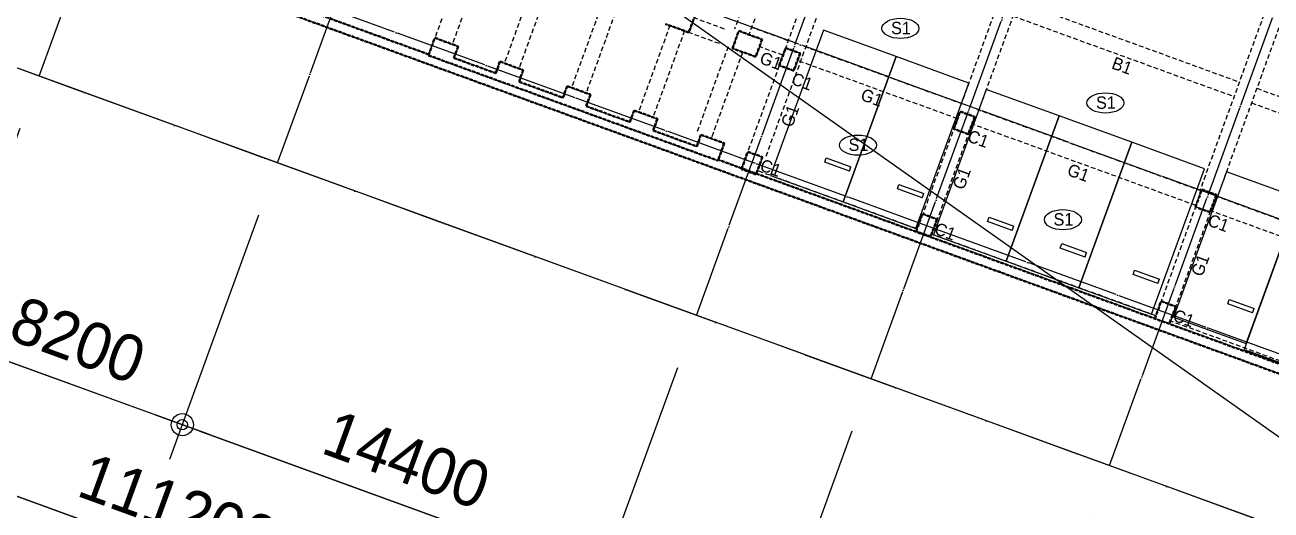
# Model space of a CAD drawing. Extents: x -1102843 to -728745, y -1929973 to -1633103.
# Drawn here: x -981407 to -941152, y -1871357 to -1855679 of the extents above; entities that cross this region are included whole.
import ezdxf
from ezdxf.enums import TextEntityAlignment as Align

# ---------------------------------------------------------------- set-up
doc = ezdxf.new("R2010")
doc.units = 0
doc.header["$LTSCALE"] = 100
doc.header["$MEASUREMENT"] = 0
for name, pattern in [('CEN', [62, 60, -1, 0, -1]), ('HID', [2.3, 1.5, -0.8]), ('HIDDEN', [0.375, 0.25, -0.125])]:
    doc.linetypes.add(name, pattern=pattern)
doc.layers.get('0').update_dxf_attribs({"linetype": 'CONTINUOUS'})
doc.layers.get('DEFPOINTS').update_dxf_attribs({"color": 114, "linetype": 'CONTINUOUS'})
doc.layers.add('!!0', color=240, linetype='CONTINUOUS', plot=False)
doc.layers.add('DEFPOINT', color=135, linetype='CONTINUOUS', plot=False)
for name, color, linetype in [('!!0-BEAM', 6, 'HID'), ('!!0-BEAM-N', 1, 'HIDDEN'), ('!!0-Cen', 174, 'CEN'), ('!!0-COLUMN-N', 2, 'CONTINUOUS'), ('!!0-GIRDER', 3, 'HID'), ('!!0-GIRDER-N', 3, 'CONTINUOUS'), ('!!0-WALL', 2, 'CONTINUOUS'), ('000_주차라인', 251, 'CONTINUOUS'), ('7DIM', 7, 'CONTINUOUS'), ('Dim', 7, 'CONTINUOUS')]:
    doc.layers.add(name, color=color, linetype=linetype)
doc.layers.add('!!0-하부골조', color=5, linetype='HIDDEN', lineweight=50)
doc.styles.add('굴림', font='gulim.ttc')
doc.styles.add('나눔고딕', font='gulim.ttc')
doc.styles.add('돋움', font='gulim.ttc', dxfattribs={"width": 0.8})
doc.dimstyles.new('DIM1', dxfattribs={"dimscale": 300, "dimtxt": 3, "dimasz": 1, "dimexe": 2, "dimexo": 3, "dimgap": 1.1, "dimtad": 1, "dimdec": 0, "dimdsep": 46, "dimtxsty": '돋움', "dimblk": 'DIMDOT', "dimcen": 1.25, "dimclrd": 256, "dimclre": 7, "dimclrt": 20, "dimadec": 0, "dimazin": 0, "dimtfac": 1, "dimtdec": 0, "dimtix": 1, "dimtmove": 2, "dimatfit": 2, "dimfxl": 1, "dimtolj": 1, "dimarcsym": 0})

# ---------------------------------------------------------------- blocks, each defined once
blk = doc.blocks.new('DIMDOT')
at = {"layer": '7DIM'}
blk.add_line((-1.5, 0), (1.5, 0), dxfattribs=at)
for radius in [0.6, 0.28]:
    blk.add_circle((0, 0), radius, dxfattribs=at)
blk = doc.blocks.new('*D399')
at = {"layer": 'DEFPOINTS', "color": 0, "transparency": 16777216}
for p in [(-1024741, -1841397, 0), (-920247, -1879429, 0), (-924693, -1891645)]:
    blk.add_point(p, dxfattribs=at)
at = {"layer": 'Dim', "color": 7, "lineweight": -2, "transparency": 16777216}
for p, q in [((-1025356, -1843088), (-1029597, -1854740)), ((-920862, -1881121), (-925103, -1892773))]:
    blk.add_line(p, q, dxfattribs=at)
at = {"layer": 'Dim', "lineweight": -2, "transparency": 16777216}
blk.add_line((-1028623, -1853818), (-925257, -1891440), dxfattribs=at)
at = {"layer": 'Dim', "lineweight": -2, "transparency": 16777216, "xscale": 600, "yscale": 600, "zscale": 600}
for p, rotation in [((-1029187, -1853613), 160.0000000027339), ((-924693, -1891645), 340.0000000027339)]:
    blk.add_blockref('DIMDOT', p, dxfattribs=dict(at, rotation=rotation))
at = {"layer": 'Dim', "color": 3, "transparency": 16777216, "insert": (-976457, -1871303), "char_height": 1500, "attachment_point": 5, "rotation": 340, "style": '굴림'}
blk.add_mtext('\\A1;111200', dxfattribs=at)
blk = doc.blocks.new('*D428')
at = {"layer": 'DEFPOINTS', "color": 0, "transparency": 16777216}
for p in [(-973245, -1860139, 0), (-959714, -1865065, 0), (-962792, -1873522)]:
    blk.add_point(p, dxfattribs=at)
at = {"layer": 'Dim', "color": 7, "lineweight": -2, "transparency": 16777216}
for p, q in [((-973861, -1861831), (-976734, -1869724)), ((-960330, -1866756), (-963203, -1874649))]:
    blk.add_line(p, q, dxfattribs=at)
at = {"layer": 'Dim', "lineweight": -2, "transparency": 16777216}
blk.add_line((-975760, -1868802), (-963356, -1873317), dxfattribs=at)
at = {"layer": 'Dim', "lineweight": -2, "transparency": 16777216, "xscale": 600, "yscale": 600, "zscale": 600}
for p, rotation in [((-976324, -1868597), 160.0000000030312), ((-962792, -1873522), 340.0000000030312)]:
    blk.add_blockref('DIMDOT', p, dxfattribs=dict(at, rotation=rotation))
at = {"layer": 'Dim', "color": 3, "transparency": 16777216, "insert": (-969075, -1869733), "char_height": 1500, "attachment_point": 5, "rotation": 340, "style": '굴림'}
blk.add_mtext('\\A1;14400', dxfattribs=at)
blk = doc.blocks.new('*D429')
at = {"layer": 'DEFPOINTS', "color": 0, "transparency": 16777216}
for p in [(-959714, -1865065, 0), (-954076, -1867117, 0), (-957154, -1875574)]:
    blk.add_point(p, dxfattribs=at)
at = {"layer": 'Dim', "color": 7, "lineweight": -2, "transparency": 16777216}
for p, q in [((-960330, -1866756), (-963203, -1874649)), ((-954691, -1868808), (-957564, -1876701))]:
    blk.add_line(p, q, dxfattribs=at)
at = {"layer": 'Dim', "lineweight": -2, "transparency": 16777216}
blk.add_line((-962228, -1873727), (-957718, -1875369), dxfattribs=at)
at = {"layer": 'Dim', "lineweight": -2, "transparency": 16777216, "xscale": 600, "yscale": 600, "zscale": 600}
for p, rotation in [((-962792, -1873522), 160.0000000028872), ((-957154, -1875574), 340.0000000028872)]:
    blk.add_blockref('DIMDOT', p, dxfattribs=dict(at, rotation=rotation))
at = {"layer": 'Dim', "color": 3, "transparency": 16777216, "insert": (-959490, -1873222), "char_height": 1500, "attachment_point": 5, "rotation": 340, "style": '굴림'}
blk.add_mtext('\\A1;6000', dxfattribs=at)
blk = doc.blocks.new('*D430')
at = {"layer": 'DEFPOINTS', "color": 0, "transparency": 16777216}
for p in [(-954076, -1867117, 0), (-946370, -1869921, 0), (-949448, -1878378)]:
    blk.add_point(p, dxfattribs=at)
at = {"layer": 'Dim', "color": 7, "lineweight": -2, "transparency": 16777216}
for p, q in [((-954691, -1868808), (-957564, -1876701)), ((-946986, -1871613), (-949859, -1879506))]:
    blk.add_line(p, q, dxfattribs=at)
at = {"layer": 'Dim', "lineweight": -2, "transparency": 16777216}
blk.add_line((-956590, -1875779), (-950012, -1878173), dxfattribs=at)
at = {"layer": 'Dim', "lineweight": -2, "transparency": 16777216, "xscale": 600, "yscale": 600, "zscale": 600}
for p, rotation in [((-957154, -1875574), 160.0000000035032), ((-949448, -1878378), 340.0000000035031)]:
    blk.add_blockref('DIMDOT', p, dxfattribs=dict(at, rotation=rotation))
at = {"layer": 'Dim', "color": 3, "transparency": 16777216, "insert": (-952819, -1875650), "char_height": 1500, "attachment_point": 5, "rotation": 340, "style": '굴림'}
blk.add_mtext('\\A1;8200', dxfattribs=at)
blk = doc.blocks.new('*D431')
at = {"layer": 'DEFPOINTS', "color": 0, "transparency": 16777216}
for p in [(-946370, -1869921, 0), (-938665, -1872726, 0), (-941743, -1881183)]:
    blk.add_point(p, dxfattribs=at)
at = {"layer": 'Dim', "color": 7, "lineweight": -2, "transparency": 16777216}
for p, q in [((-946986, -1871613), (-949859, -1879506)), ((-939280, -1874417), (-942153, -1882311))]:
    blk.add_line(p, q, dxfattribs=at)
at = {"layer": 'Dim', "lineweight": -2, "transparency": 16777216}
blk.add_line((-948885, -1878584), (-942307, -1880978), dxfattribs=at)
for p, xscale, yscale, zscale, rotation in [((-949448, -1878378), 600, 600, 600, 160.0000000027268), ((-941743, -1881183), 600.0000000000001, 600.0000000000001, 600.0000000000001, 340.0000000027268)]:
    blk.add_blockref('DIMDOT', p, dxfattribs=dict(at, xscale=xscale, yscale=yscale, zscale=zscale, rotation=rotation))
at = {"layer": 'Dim', "color": 3, "transparency": 16777216, "insert": (-945113, -1878455), "char_height": 1500, "attachment_point": 5, "rotation": 340, "style": '굴림'}
blk.add_mtext('\\A1;8200', dxfattribs=at)
blk = doc.blocks.new('*D433')
at = {"layer": 'DEFPOINTS', "color": 0, "transparency": 16777216}
for p in [(-988656, -1854530, 0), (-980951, -1857335, 0), (-984029, -1865792)]:
    blk.add_point(p, dxfattribs=at)
at = {"layer": 'Dim', "color": 7, "lineweight": -2, "transparency": 16777216}
for p, q in [((-989272, -1856222), (-992145, -1864115)), ((-981567, -1859026), (-984440, -1866920))]:
    blk.add_line(p, q, dxfattribs=at)
at = {"layer": 'Dim', "lineweight": -2, "transparency": 16777216}
blk.add_line((-991171, -1863193), (-984593, -1865587), dxfattribs=at)
at = {"layer": 'Dim', "lineweight": -2, "transparency": 16777216, "xscale": 600, "yscale": 600, "zscale": 600}
for p, rotation in [((-991735, -1862988), 160.0000000025695), ((-984029, -1865792), 340.0000000025694)]:
    blk.add_blockref('DIMDOT', p, dxfattribs=dict(at, rotation=rotation))
at = {"layer": 'Dim', "color": 3, "transparency": 16777216, "insert": (-987399, -1863064), "char_height": 1500, "attachment_point": 5, "rotation": 340, "style": '굴림'}
blk.add_mtext('\\A1;8200', dxfattribs=at)
blk = doc.blocks.new('*D434')
at = {"layer": 'DEFPOINTS', "color": 0, "transparency": 16777216}
for p in [(-980951, -1857335, 0), (-973245, -1860139, 0), (-976324, -1868597)]:
    blk.add_point(p, dxfattribs=at)
at = {"layer": 'Dim', "color": 7, "lineweight": -2, "transparency": 16777216}
for p, q in [((-981567, -1859026), (-984440, -1866920)), ((-973861, -1861831), (-976734, -1869724))]:
    blk.add_line(p, q, dxfattribs=at)
at = {"layer": 'Dim', "lineweight": -2, "transparency": 16777216}
blk.add_line((-983465, -1865997), (-976887, -1868391), dxfattribs=at)
at = {"layer": 'Dim', "lineweight": -2, "transparency": 16777216, "xscale": 600, "yscale": 600, "zscale": 600}
for p, rotation in [((-984029, -1865792), 160.0000000026896), ((-976324, -1868597), 340.0000000026896)]:
    blk.add_blockref('DIMDOT', p, dxfattribs=dict(at, rotation=rotation))
at = {"layer": 'Dim', "color": 3, "transparency": 16777216, "insert": (-979694, -1865868), "char_height": 1500, "attachment_point": 5, "rotation": 340, "style": '굴림'}
blk.add_mtext('\\A1;8200', dxfattribs=at)

msp = doc.modelspace()

# ---------------------------------------------------------------- linework, layer by layer
at = {"layer": '!!0', "color": 7}
msp.add_line((-1102843, -1754472.2), (-854660.4, -1929972.8), dxfattribs=at)
at = {"layer": '!!0-BEAM'}
for p, q in [((-949318.5, -1854923.3, 0), (-942176.8, -1857522.6, 0)), ((-949489.5, -1855393.1, 0), (-942347.8, -1857992.5, 0)), ((-941613, -1857727.9, 0), (-934471.3, -1860327.2, 0)), ((-941784, -1858197.7, 0), (-934642.3, -1860797.1, 0))]:
    msp.add_line(p, q, dxfattribs=at)
at = {"layer": '!!0-Cen', "ltscale": 0.5}
for p, q in [((-980950.9, -1857334.9, 0), (-961045.4, -1802644.7, 0)), ((-973245.5, -1860139.4, 0), (-953339.9, -1805449.3, 0)), ((-959713.9, -1865064.5, 0), (-939808.3, -1810374.4, 0)), ((-954075.7, -1867116.6, 0), (-934170.2, -1812426.5, 0)), ((-946370.3, -1869921.2, 0), (-926464.7, -1815231.1, 0)), ((-912711.8, -1872205.8, 0), (-1045687.7, -1823806.5, 0)), ((-918358, -1880116.8, 0), (-1023951.3, -1841684, 0)), ((-914114.1, -1876058.5, 0), (-987795.4, -1849240.7, 0))]:
    msp.add_line(p, q, dxfattribs=at)
at = {"layer": '!!0-GIRDER'}
for p, q in [((-964872.4, -1847048.6, 0), (-968166, -1856097.9, 0)), ((-954368.7, -1849647.9, 0), (-958055.7, -1859777.7, 0)), ((-953804.9, -1849853.1, 0), (-957491.9, -1859983, 0)), ((-956415.2, -1850126.8, 0), (-958487.8, -1855821.4, 0)), ((-955945.3, -1850297.8, 0), (-958017.9, -1855992.4, 0)), ((-948777.6, -1851682.9, 0), (-951158, -1858223.1, 0)), ((-948213.8, -1851888.1, 0), (-950594.2, -1858428.3, 0)), ((-966586.4, -1853512.2, 0), (-967602.2, -1856303.1, 0)), ((-964904.4, -1854124.4, 0), (-965920.2, -1856915.3, 0)), ((-964434.5, -1854295.4, 0), (-965450.3, -1857086.3, 0)), ((-941072.1, -1854487.4, 0), (-943452.5, -1861027.7, 0)), ((-962733.7, -1854914.5, 0), (-963749.5, -1857705.4, 0)), ((-940508.3, -1854692.7, 0), (-942888.7, -1861232.9, 0)), ((-962263.8, -1855085.5, 0), (-963279.6, -1857876.4, 0)), ((-960572.4, -1855701.1, 0), (-961588.2, -1858492, 0)), ((-958803.9, -1855812.7, 0), (-959790.6, -1855453.6, 0)), ((-956749.2, -1856188.1, 0), (-957932.4, -1855757.4, 0)), ((-960102.5, -1855872.1, 0), (-961118.3, -1858663, 0)), ((-958974.9, -1856282.6, 0), (-959961.6, -1855923.4, 0)), ((-958693, -1856385.2, 0), (-959708.8, -1859176.1, 0)), ((-958223.2, -1856556.2, 0), (-959239, -1859347.1, 0)), ((-956920.2, -1856658, 0), (-957669.5, -1856385.3, 0)), ((-951111, -1858240.2, 0), (-956279.4, -1856359.1, 0)), ((-951282.1, -1858710.1, 0), (-956450.4, -1856829, 0)), ((-943405.6, -1861044.8, 0), (-950641.2, -1858411.2, 0)), ((-951282.1, -1858710.1, 0), (-952404.1, -1861792.8, 0)), ((-950812.2, -1858881.1, 0), (-951934.2, -1861963.8, 0)), ((-943576.6, -1861514.6, 0), (-950812.2, -1858881.1, 0)), ((-935700.1, -1863849.4, 0), (-942935.7, -1861215.8, 0)), ((-943576.6, -1861514.6, 0), (-944698.6, -1864597.4, 0)), ((-943106.7, -1861685.7, 0), (-944228.7, -1864768.4, 0)), ((-935871.1, -1864319.2, 0), (-943106.7, -1861685.7, 0))]:
    msp.add_line(p, q, dxfattribs=at)
at = {"layer": '!!0-GIRDER', "elevation": 0}
for points in [[(-952589.2, -1862267.6), (-957746.6, -1860390.4)], [(-952726, -1862643.4), (-957883.4, -1860766.3)], [(-944872.8, -1865076.1), (-952119.3, -1862438.6)], [(-945009.6, -1865452), (-952256.1, -1862814.4)], [(-937167.3, -1867880.6), (-944403, -1865247.1)], [(-937304.2, -1868256.5), (-944539.8, -1865623)]]:
    msp.add_lwpolyline(points, dxfattribs=at)
at = {"layer": '!!0-WALL'}
for p, q in [((-968361, -1856633.5, 0), (-1015102.1, -1839621.1, 0)), ((-918886.2, -1874960.1, 0), (-1015204.7, -1839903.1, 0)), ((-959961.6, -1855923.4, 0), (-960713.3, -1855649.8, 0)), ((-959756.4, -1855359.6, 0), (-959961.6, -1855923.4, 0)), ((-968371.3, -1856661.7), (-968166, -1856097.9)), ((-968166, -1856097.9), (-967414.3, -1856371.5)), ((-958552.1, -1856436.5, 0), (-958346.8, -1855872.7, 0)), ((-958346.8, -1855872.7, 0), (-957595.1, -1856146.3, 0)), ((-957595.1, -1856146.3, 0), (-957800.3, -1856710.1, 0)), ((-967414.3, -1856371.5), (-967551.1, -1856747.4)), ((-957800.3, -1856710.1, 0), (-958552.1, -1856436.5, 0)), ((-968371.3, -1856661.7), (-959021.3, -1860064.8, 0)), ((-967551.1, -1856747.4), (-966188.5, -1857243.3)), ((-966197.9, -1857239.9), (-966061.1, -1856864)), ((-966061.1, -1856864), (-965309.4, -1857137.6)), ((-965309.4, -1857137.6), (-965446.2, -1857513.5)), ((-965436.8, -1857516.9), (-964027.2, -1858030)), ((-964027.2, -1858030), (-963890.4, -1857654.1)), ((-963890.4, -1857654.1), (-963138.7, -1857927.7)), ((-963138.7, -1857927.7), (-963275.5, -1858303.6)), ((-963275.5, -1858303.6), (-961866, -1858816.6, 0)), ((-961866, -1858816.6), (-961729.1, -1858440.7)), ((-961729.1, -1858440.7), (-960977.4, -1858714.3)), ((-960977.4, -1858714.3), (-961114.2, -1859090.2)), ((-961114.2, -1859090.2, 0), (-959704.7, -1859603.2, 0)), ((-959704.7, -1859603.2, 0), (-959567.9, -1859227.4)), ((-959567.9, -1859227.4), (-958816.1, -1859501)), ((-958816.1, -1859501), (-959021.3, -1860064.8)), ((-958260.9, -1860341.6), (-958055.7, -1859777.7)), ((-958055.7, -1859777.7), (-957585.9, -1859948.7)), ((-918783.6, -1874678.2, 0), (-959011, -1860036.6, 0)), ((-957585.9, -1859948.7), (-957791.1, -1860512.6)), ((-957791.1, -1860512.6), (-958260.9, -1860341.6)), ((-943593.7, -1861561.6, 0), (-943388.5, -1860997.8, 0)), ((-943388.5, -1860997.8, 0), (-942918.6, -1861168.8, 0)), ((-942918.6, -1861168.8, 0), (-943123.8, -1861732.6, 0)), ((-952618.6, -1862348.5), (-952413.4, -1861784.7)), ((-952413.4, -1861784.7), (-951943.6, -1861955.7)), ((-943123.8, -1861732.6, 0), (-943593.7, -1861561.6, 0)), ((-951943.6, -1861955.7), (-952148.8, -1862519.5)), ((-952148.8, -1862519.5), (-952618.6, -1862348.5)), ((-944907, -1865170.1, 0), (-944701.8, -1864606.2, 0)), ((-944701.8, -1864606.2, 0), (-944232, -1864777.2, 0)), ((-944232, -1864777.2, 0), (-944437.2, -1865341.1, 0)), ((-944437.2, -1865341.1, 0), (-944907, -1865170.1, 0))]:
    msp.add_line(p, q, dxfattribs=at)
at = {"layer": '!!0-WALL', "elevation": 0}
for points in [[(-956834.7, -1856423), (-956364.9, -1856594), (-956570.1, -1857157.9), (-957039.9, -1856986.9), (-956834.7, -1856423)], [(-951196.5, -1858475.2), (-950726.7, -1858646.2), (-950931.9, -1859210), (-951401.8, -1859039), (-951196.5, -1858475.2)]]:
    msp.add_lwpolyline(points, dxfattribs=at)
at = {"layer": '!!0-하부골조', "ltscale": 4}
for p, q in [((-968361, -1856633.5, 0), (-1015102.1, -1839621.1, 0)), ((-918886.2, -1874960.1, 0), (-1015204.7, -1839903.1, 0)), ((-959961.6, -1855923.4, 0), (-960713.3, -1855649.8, 0)), ((-959756.4, -1855359.6, 0), (-959961.6, -1855923.4, 0)), ((-968371.3, -1856661.7), (-968166, -1856097.9)), ((-968166, -1856097.9), (-967414.3, -1856371.5)), ((-958552.1, -1856436.5, 0), (-958346.8, -1855872.7, 0)), ((-958346.8, -1855872.7, 0), (-957595.1, -1856146.3, 0)), ((-957595.1, -1856146.3, 0), (-957800.3, -1856710.1, 0)), ((-967414.3, -1856371.5), (-967551.1, -1856747.4)), ((-957800.3, -1856710.1, 0), (-958552.1, -1856436.5, 0)), ((-968371.3, -1856661.7), (-959021.3, -1860064.8, 0)), ((-967551.1, -1856747.4), (-966188.5, -1857243.3)), ((-966197.9, -1857239.9), (-966061.1, -1856864)), ((-966061.1, -1856864), (-965309.4, -1857137.6)), ((-965309.4, -1857137.6), (-965446.2, -1857513.5)), ((-965436.8, -1857516.9), (-964027.2, -1858030)), ((-964027.2, -1858030), (-963890.4, -1857654.1)), ((-963890.4, -1857654.1), (-963138.7, -1857927.7)), ((-963138.7, -1857927.7), (-963275.5, -1858303.6)), ((-963275.5, -1858303.6), (-961866, -1858816.6, 0)), ((-961866, -1858816.6), (-961729.1, -1858440.7)), ((-961729.1, -1858440.7), (-960977.4, -1858714.3)), ((-960977.4, -1858714.3), (-961114.2, -1859090.2)), ((-961114.2, -1859090.2, 0), (-959704.7, -1859603.2, 0)), ((-959704.7, -1859603.2, 0), (-959567.9, -1859227.4)), ((-959567.9, -1859227.4), (-958816.1, -1859501)), ((-958816.1, -1859501), (-959021.3, -1860064.8)), ((-958260.9, -1860341.6), (-958055.7, -1859777.7)), ((-958055.7, -1859777.7), (-957585.9, -1859948.7)), ((-918783.6, -1874678.2, 0), (-959011, -1860036.6, 0)), ((-957585.9, -1859948.7), (-957791.1, -1860512.6)), ((-957791.1, -1860512.6), (-958260.9, -1860341.6)), ((-943593.7, -1861561.6, 0), (-943388.5, -1860997.8, 0)), ((-943388.5, -1860997.8, 0), (-942918.6, -1861168.8, 0)), ((-942918.6, -1861168.8, 0), (-943123.8, -1861732.6, 0)), ((-952618.6, -1862348.5), (-952413.4, -1861784.7)), ((-952413.4, -1861784.7), (-951943.6, -1861955.7)), ((-943123.8, -1861732.6, 0), (-943593.7, -1861561.6, 0)), ((-951943.6, -1861955.7), (-952148.8, -1862519.5)), ((-952148.8, -1862519.5), (-952618.6, -1862348.5)), ((-944907, -1865170.1, 0), (-944701.8, -1864606.2, 0)), ((-944701.8, -1864606.2, 0), (-944232, -1864777.2, 0)), ((-944232, -1864777.2, 0), (-944437.2, -1865341.1, 0)), ((-944437.2, -1865341.1, 0), (-944907, -1865170.1, 0))]:
    msp.add_line(p, q, dxfattribs=at)
at = {"layer": '!!0-하부골조', "ltscale": 4, "elevation": 0}
for points in [[(-956834.7, -1856423), (-956364.9, -1856594), (-956570.1, -1857157.9), (-957039.9, -1856986.9), (-956834.7, -1856423)], [(-951196.5, -1858475.2), (-950726.7, -1858646.2), (-950931.9, -1859210), (-951401.8, -1859039), (-951196.5, -1858475.2)]]:
    msp.add_lwpolyline(points, dxfattribs=at)
for centre in [(-953125.3, -1855790.2, 0), (-946503.7, -1858200.2, 0), (-954498.5, -1859563.1, 0), (-947876.9, -1861973.1, 0)]:
    msp.add_ellipse(centre, major_axis=(598, 0), ratio=0.5467853)
at = {"layer": '000_주차라인', "linetype": 'Continuous'}
for p, q in [((-955572.2, -1860117.7), (-955520.9, -1859976.7)), ((-954773.5, -1860408.4), (-955572.2, -1860117.7)), ((-955520.9, -1859976.7), (-954722.2, -1860267.4)), ((-954773.5, -1860408.4), (-954722.2, -1860267.4)), ((-953223, -1860972.7), (-953171.7, -1860831.7)), ((-952424.2, -1861263.4), (-953223, -1860972.7)), ((-953171.7, -1860831.7), (-952372.9, -1861122.5)), ((-952424.2, -1861263.4), (-952372.9, -1861122.5)), ((-950309.9, -1862033), (-950258.6, -1861892)), ((-949511.2, -1862323.7), (-950309.9, -1862033)), ((-950258.6, -1861892), (-949459.9, -1862182.7)), ((-949511.2, -1862323.7), (-949459.9, -1862182.7)), ((-947960.7, -1862888), (-947909.4, -1862747.1)), ((-947161.9, -1863178.7), (-947960.7, -1862888)), ((-947909.4, -1862747.1), (-947110.6, -1863037.8)), ((-947161.9, -1863178.7), (-947110.6, -1863037.8)), ((-945611.5, -1863743.1), (-945560.2, -1863602.1)), ((-944812.7, -1864033.8), (-945611.5, -1863743.1)), ((-945560.2, -1863602.1), (-944761.4, -1863892.8)), ((-944812.7, -1864033.8), (-944761.4, -1863892.8)), ((-942553.1, -1864696.6), (-942501.8, -1864555.6)), ((-942501.8, -1864555.6), (-941703.1, -1864846.3)), ((-941754.4, -1864987.3), (-942553.1, -1864696.6)), ((-941754.4, -1864987.3), (-941703.1, -1864846.3))]:
    msp.add_line(p, q, dxfattribs=at)
at = {"layer": '000_주차라인', "linetype": 'Continuous', "elevation": 0}
for points in [[(-954974.5, -1861399.4), (-953264.4, -1856700.9), (-955613.7, -1855845.9), (-957323.8, -1860544.3)], [(-952625.3, -1862254.4), (-950915.2, -1857556), (-953264.4, -1856700.9), (-954974.5, -1861399.4)], [(-949712.2, -1863314.7), (-948002.1, -1858616.2), (-950351.4, -1857761.2), (-952061.5, -1862459.6)], [(-947363, -1864169.7), (-945652.9, -1859471.3), (-948002.1, -1858616.2), (-949712.2, -1863314.7)], [(-945013.8, -1865024.8), (-943303.7, -1860326.3), (-945652.9, -1859471.3), (-947363, -1864169.7)], [(-941955.5, -1865978.3), (-940245.4, -1861279.8), (-942594.6, -1860424.8), (-944304.7, -1865123.2)]]:
    msp.add_lwpolyline(points, close=True, dxfattribs=at)
at = {"layer": '000_주차라인', "elevation": 0}
msp.add_lwpolyline([(-939580.7, -1867055.5), (-937802.2, -1862169.1), (-940245.4, -1861279.8), (-942023.9, -1866166.2)], close=True, dxfattribs=at)
at = {"layer": 'DEFPOINT', "linetype": 'Continuous'}
for p, q in [((-915914.8, -1881006.1, 0), (-1048890.7, -1832606.8, 0)), ((-910535.8, -1892541.5, 0), (-1060426.1, -1837985.8, 0)), ((-908145.1, -1897668.3, 0), (-1065553, -1840376.5, 0))]:
    msp.add_line(p, q, dxfattribs=at)

# ---------------------------------------------------------------- texts
at = {"layer": '!!0-BEAM-N', "style": '굴림'}
msp.add_text('B1', height=400, rotation=340, dxfattribs=at).set_placement((-946032.5, -1857185.7, 0), align=Align.CENTER)
at = {"layer": '!!0-COLUMN-N', "style": '굴림'}
for p in [(-956366, -1857695.6, 0), (-950678.3, -1859546.9), (-957381.8, -1860486.4, 0), (-951743.7, -1862538.6, 0), (-942918.5, -1862266.8, 0), (-944038.2, -1865343.1)]:
    msp.add_text('C1', height=400, rotation=340, dxfattribs=at).set_placement(p, align=Align.CENTER)
at = {"layer": '!!0-GIRDER-N', "style": '굴림'}
for rotation, p in [(340, (-957378.4, -1857025.6, 0)), (340, (-954115, -1858213.3, 0)), (70, (-956503, -1858688.1, 0)), (340, (-947443.2, -1860641.7, 0)), (70, (-950958.8, -1860706.1, 0)), (70, (-943253.4, -1863510.6))]:
    msp.add_text('G1', height=400, rotation=rotation, dxfattribs=at).set_placement(p, align=Align.CENTER)
at = {"style": '굴림'}
for p in [(-953107.5, -1855978.8, 0), (-946486, -1858388.9, 0), (-954480.7, -1859751.7, 0), (-947859.2, -1862161.7, 0)]:
    msp.add_text('S1', height=400, dxfattribs=at).set_placement(p, align=Align.CENTER)

# ---------------------------------------------------------------- dimensions: what is measured, and where the dimension line sits
at = {"layer": 'Dim'}
for p1, p2, distance, picture, middle in [((-1024740.6, -1841396.7, 0), (-920246.8, -1879429.4, 0), -13000, '*D399', (-976457.4, -1871303.1)), ((-988656.4, -1854530.3, 0), (-980950.9, -1857334.9, 0), -9000, '*D433', (-987399.3, -1863063.9)), ((-980950.9, -1857334.9, 0), (-973245.5, -1860139.4, 0), -9000, '*D434', (-979693.8, -1865868.4)), ((-973245.5, -1860139.4, 0), (-959713.9, -1865064.5, 0), -9000, '*D428', (-969075.3, -1869733.3)), ((-959713.9, -1865064.5, 0), (-954075.7, -1867116.6, 0), -9000, '*D429', (-959490.4, -1873221.9)), ((-954075.7, -1867116.6, 0), (-946370.3, -1869921.2, 0), -9000, '*D430', (-952818.6, -1875650.2)), ((-946370.3, -1869921.2, 0), (-938664.8, -1872725.8, 0), -9000, '*D431', (-945113.1, -1878454.8))]:
    dim = msp.add_aligned_dim(p1=p1, p2=p2, distance=distance, dimstyle='DIM1', override={"dimscale": 600, "dimtxt": 2.5, "dimtxsty": '나눔고딕', "dimclrt": 3}, dxfattribs=at)
    dim.commit()
    dim.dimension.update_dxf_attribs({"geometry": picture, "text_midpoint": middle})

doc.saveas('drawing.dxf')
